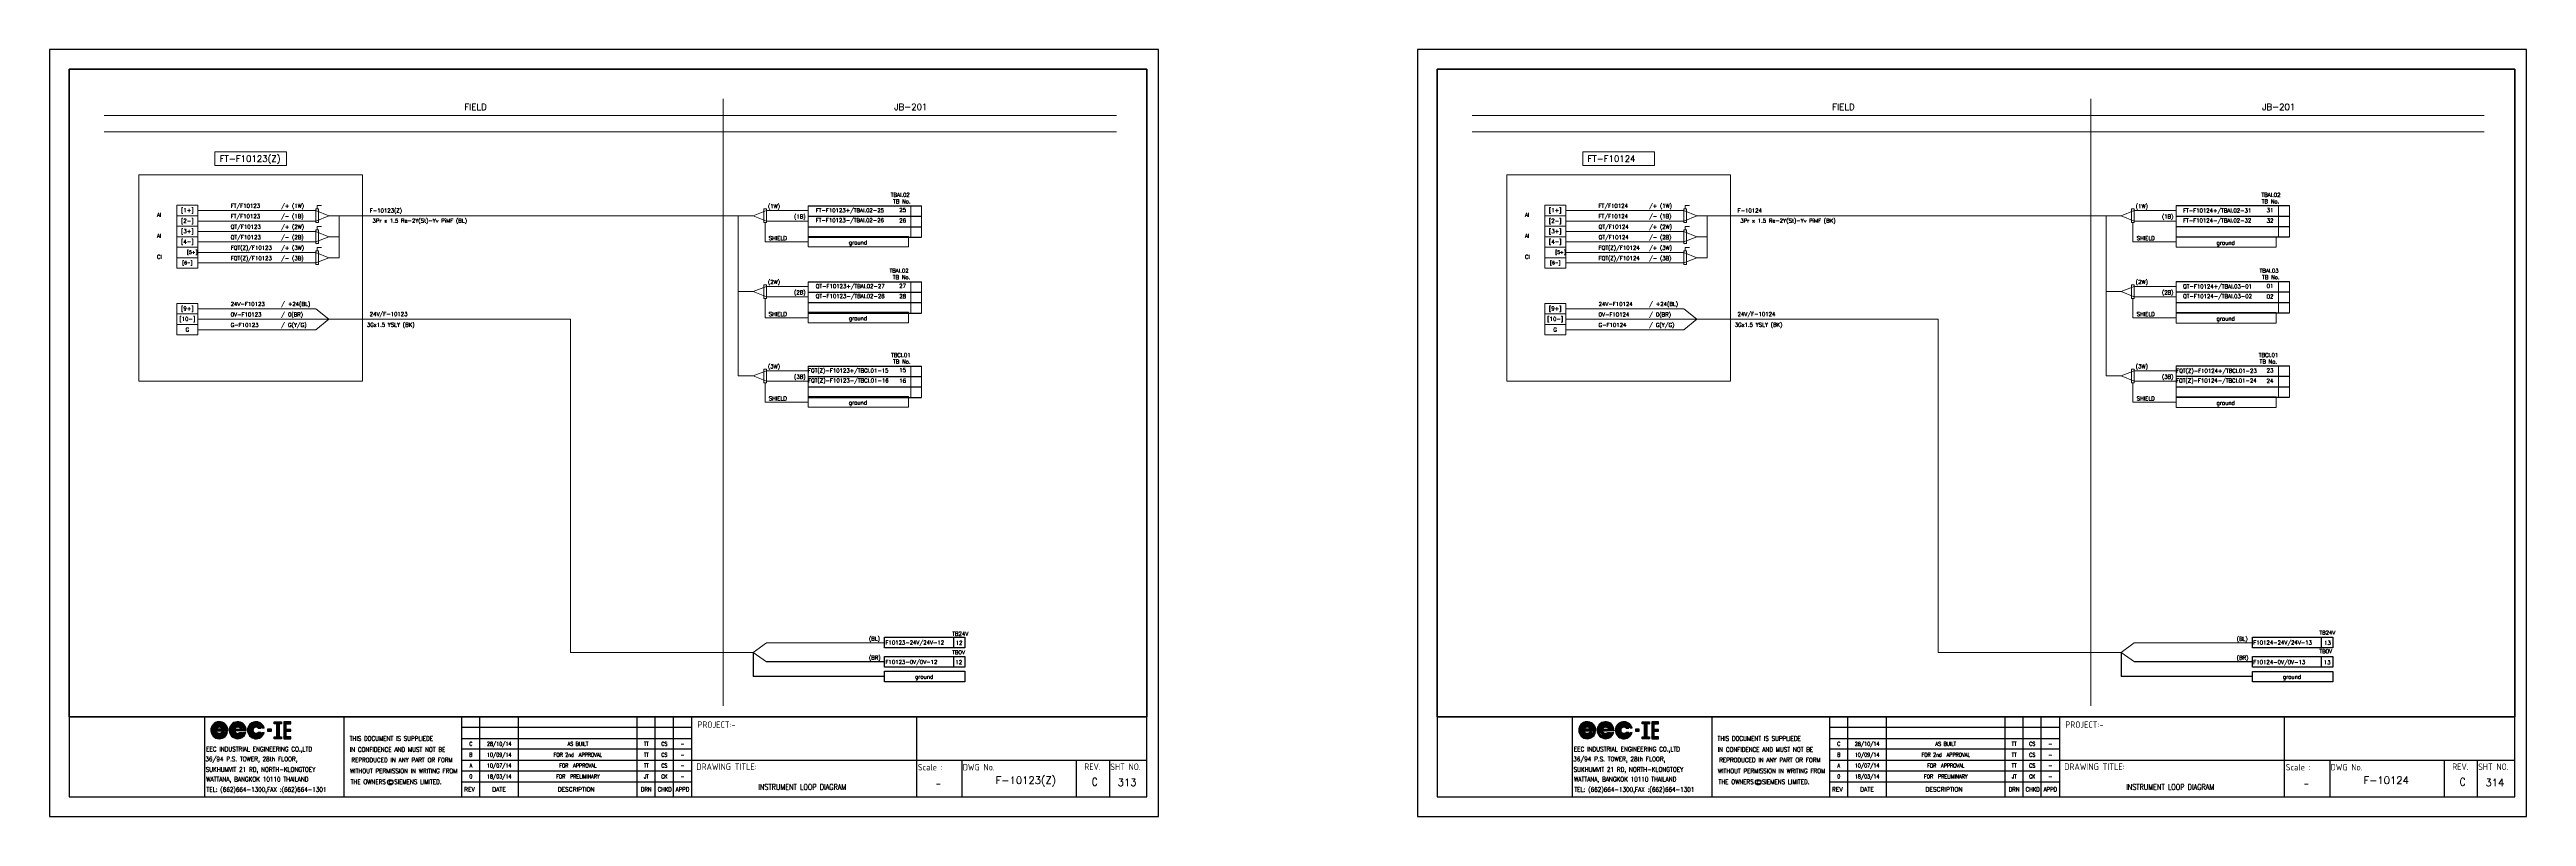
# Model space of a CAD drawing. Header units: millimetres. Extents: x -14942 to 24072, y -50285 to 2207.
# Drawn here: x 6868 to 7812, y -4898 to -4605 of the extents above; entities that cross this region are included whole.
import ezdxf
from ezdxf.enums import TextEntityAlignment as Align

# ---------------------------------------------------------------- set-up
doc = ezdxf.new("R2010")
doc.units = ezdxf.units.MM
doc.header["$MEASUREMENT"] = 0
doc.layers.get('0').update_dxf_attribs({"linetype": 'CONTINUOUS'})
for name, color, linetype in [('52049_PAPER A4$0$Frame_A1', 253, 'CONTINUOUS'), ('BORDER', 3, 'CONTINUOUS'), ('INSTRU', 4, 'CONTINUOUS'), ('INSTRUMENT', 1, 'CONTINUOUS'), ('LINE', 3, 'CONTINUOUS'), ('TEXT', 2, 'CONTINUOUS')]:
    doc.layers.add(name, color=color, linetype=linetype)
doc.styles.add('52049_PAPER A4$0$ISO Proportional', font='isocp.shx')
doc.styles.add('52049_PAPER A4$0$ROMANS', font='isocp.shx')
doc.styles.add('52049_PAPER A4$0$Romans-title', font='romans.shx')
doc.styles.add('ROMANS', font='romans')

# ---------------------------------------------------------------- blocks, each defined once
blk = doc.blocks.new('52049_PAPER A4$0$eec-ie')
at = {"layer": '52049_PAPER A4$0$Frame_A1', "color": 0, "lineweight": -3}
for p, q in [((0, 0), (0.87, 0.87)), ((0, -0.08), (0.3, 0.22)), ((0, -0.16), (0.26, 0.1)), ((0, -0.23), (0.24, 0)), ((0.01, 0.09), (0.78, 0.86)), ((0.04, 0.2), (0.68, 0.83)), ((0.09, 0.32), (0.55, 0.78)), ((0.26, 0.57), (0.3, 0.62)), ((0.34, -0.12), (1, 0.53)), ((0.35, -0.04), (0.92, 0.53)), ((0.35, -0.19), (1.07, 0.52)), ((0.36, 0.05), (0.82, 0.51)), ((0.37, -0.26), (0.66, 0.04)), ((0.39, -0.32), (0.74, 0.04)), ((0.4, 0.17), (0.7, 0.47)), ((0.41, -0.37), (0.82, 0.04)), ((1.69, 0.04), (0.64, 0.04)), ((0.65, 0.57), (0.96, 0.88)), ((0.68, -0.17), (0.9, 0.04)), ((0.76, -0.17), (0.98, 0.04)), ((0.77, 0.62), (1.03, 0.88)), ((0.84, -0.17), (1.05, 0.04)), ((0.87, 0.64), (1.1, 0.87)), ((0.87, 0.25), (1.13, 0.51)), ((0.92, -0.17), (1.13, 0.04)), ((0.95, 0.64), (1.17, 0.86)), ((0.96, 0.26), (1.19, 0.49)), ((1, -0.17), (1.21, 0.04)), ((1.03, 0.64), (1.23, 0.84)), ((1.03, 0.25), (1.24, 0.46)), ((1.07, -0.17), (1.29, 0.04)), ((1.09, 0.24), (1.29, 0.44)), ((1.1, 0.63), (1.29, 0.82)), ((1.15, 0.21), (1.34, 0.4)), ((1.15, -0.17), (1.37, 0.04)), ((1.16, 0.62), (1.35, 0.8)), ((1.19, 0.18), (1.38, 0.37)), ((1.22, 0.6), (1.4, 0.78)), ((1.22, 0.15), (1.54, 0.15)), ((1.23, -0.17), (1.44, 0.04)), ((1.25, 0.15), (1.42, 0.33)), ((1.28, 0.57), (1.45, 0.75)), ((1.31, -0.17), (1.52, 0.04)), ((1.32, 0.15), (1.46, 0.29)), ((1.33, 0.55), (1.5, 0.72)), ((1.38, 0.52), (1.54, 0.69)), ((1.39, -0.17), (1.6, 0.04)), ((1.4, 0.15), (1.49, 0.24)), ((1.42, 0.49), (1.59, 0.65)), ((1.46, 0.45), (1.63, 0.62)), ((1.46, -0.17), (1.68, 0.04)), ((1.48, 0.15), (1.52, 0.19)), ((1.5, 0.41), (1.67, 0.58)), ((1.54, 0.37), (1.71, 0.54)), ((1.54, -0.17), (1.9, 0.18)), ((1.57, 0.33), (1.74, 0.49)), ((1.6, 0.28), (1.77, 0.45)), ((1.62, -0.17), (1.91, 0.12)), ((1.63, 0.23), (1.8, 0.4)), ((1.65, 0.17), (1.83, 0.35)), ((1.67, 0.11), (1.86, 0.3)), ((1.69, 0.05), (1.88, 0.24)), ((1.7, -0.17), (1.93, 0.06)), ((2.09, -0.09), (2.37, 0.19)), ((2.1, -0.01), (2.51, 0.41)), ((2.1, -0.17), (2.34, 0.08)), ((2.11, 0.08), (2.88, 0.86)), ((2.13, 0.18), (2.78, 0.83)), ((2.18, 0.31), (2.65, 0.78)), ((2.31, 0.52), (2.45, 0.65)), ((2.44, -0.05), (3.02, 0.52)), ((2.44, -0.13), (3.1, 0.52)), ((2.45, -0.2), (2.78, 0.13)), ((2.46, 0.04), (2.93, 0.51)), ((2.46, -0.26), (2.76, 0.04)), ((2.48, -0.32), (2.84, 0.04)), ((2.49, 0.15), (2.81, 0.47)), ((2.56, 0.45), (2.97, 0.87)), ((2.72, -0.17), (2.92, 0.04)), ((2.73, 0.04), (3.79, 0.04)), ((2.77, 0.59), (3.06, 0.87)), ((2.79, -0.17), (3, 0.04)), ((2.84, 0.19), (3.17, 0.51)), ((2.87, -0.17), (3.08, 0.04)), ((2.89, 0.63), (3.13, 0.87)), ((2.95, -0.17), (3.15, 0.04)), ((2.98, 0.64), (3.2, 0.86)), ((2.98, 0.26), (3.23, 0.5)), ((3.03, -0.17), (3.23, 0.04)), ((3.06, 0.65), (3.27, 0.85)), ((3.07, 0.26), (3.29, 0.48)), ((3.11, -0.17), (3.31, 0.04)), ((3.14, 0.64), (3.33, 0.83)), ((3.14, 0.25), (3.34, 0.46)), ((3.18, -0.17), (3.39, 0.04)), ((3.2, 0.24), (3.39, 0.43)), ((3.21, 0.63), (3.39, 0.81)), ((3.25, 0.21), (3.44, 0.4)), ((3.26, -0.17), (3.47, 0.04)), ((3.27, 0.62), (3.44, 0.79)), ((3.29, 0.18), (3.48, 0.36)), ((3.62, 0.16), (3.31, 0.16)), ((3.33, 0.6), (3.5, 0.77)), ((3.34, -0.17), (3.54, 0.04)), ((3.36, 0.16), (3.52, 0.32)), ((3.38, 0.57), (3.55, 0.74)), ((3.42, -0.17), (3.62, 0.04)), ((3.43, 0.55), (3.59, 0.71)), ((3.43, 0.16), (3.55, 0.28)), ((3.48, 0.52), (3.64, 0.68)), ((3.5, -0.17), (3.7, 0.04)), ((3.51, 0.16), (3.58, 0.23)), ((3.52, 0.48), (3.68, 0.64)), ((3.57, 0.45), (3.72, 0.61)), ((3.57, -0.17), (3.78, 0.04)), ((3.59, 0.16), (3.61, 0.18)), ((3.6, 0.41), (3.76, 0.57)), ((3.64, 0.37), (3.8, 0.53)), ((3.65, -0.17), (3.99, 0.17)), ((3.67, 0.32), (3.83, 0.48)), ((3.7, 0.27), (3.87, 0.44)), ((3.73, 0.22), (3.9, 0.39)), ((3.73, -0.17), (4, 0.11)), ((3.75, 0.17), (3.92, 0.34)), ((3.77, 0.11), (3.95, 0.28)), ((3.79, 0.05), (3.97, 0.23)), ((3.81, -0.17), (4.02, 0.04)), ((4.18, -0.03), (4.57, 0.36)), ((4.18, -0.11), (4.47, 0.18)), ((4.18, -0.18), (4.43, 0.07)), ((4.19, 0.06), (5, 0.86)), ((4.21, 0.16), (4.9, 0.84)), ((4.25, 0.28), (4.78, 0.8)), ((4.34, 0.45), (4.61, 0.71)), ((4.53, -0.15), (5.2, 0.53)), ((4.53, -0.07), (5.13, 0.53)), ((4.54, 0.02), (5.04, 0.52)), ((4.54, -0.22), (4.86, 0.1)), ((4.57, 0.12), (4.93, 0.49)), ((4.69, 0.48), (5.08, 0.87)), ((4.69, 0.32), (4.73, 0.37)), ((4.88, 0.59), (5.16, 0.88)), ((4.96, 0.2), (5.27, 0.52)), ((4.99, 0.63), (5.24, 0.87)), ((5.08, 0.64), (5.31, 0.86)), ((5.09, 0.25), (5.33, 0.5)), ((5.16, 0.64), (5.37, 0.85)), ((5.17, 0.26), (5.39, 0.48)), ((5.24, 0.64), (5.43, 0.83)), ((5.24, 0.25), (5.44, 0.46)), ((5.3, 0.63), (5.49, 0.82)), ((5.3, 0.23), (5.49, 0.43)), ((5.35, 0.2), (5.54, 0.39)), ((5.37, 0.61), (5.55, 0.79)), ((5.39, 0.17), (5.58, 0.36)), ((5.4, 0.15), (5.72, 0.15)), ((5.42, 0.59), (5.6, 0.77)), ((5.46, 0.15), (5.62, 0.32)), ((5.48, 0.57), (5.65, 0.74)), ((5.53, 0.54), (5.7, 0.71)), ((5.53, 0.15), (5.65, 0.27)), ((5.58, 0.51), (5.74, 0.68)), ((5.61, 0.15), (5.68, 0.23)), ((5.62, 0.47), (5.79, 0.64)), ((5.66, 0.44), (5.83, 0.6)), ((5.69, 0.15), (5.71, 0.18)), ((5.7, 0.4), (5.87, 0.56)), ((5.73, 0.36), (5.9, 0.52)), ((5.77, 0.31), (5.94, 0.48)), ((5.8, 0.26), (5.97, 0.43)), ((5.82, 0.21), (6, 0.38)), ((5.85, 0.15), (6.02, 0.33)), ((6.09, 0.15), (5.85, 0.15)), ((5.92, 0.15), (6.05, 0.28)), ((6, 0.15), (6.07, 0.22)), ((6.08, 0.15), (6.09, 0.16)), ((6.9, 0.04), (6.46, 0.04)), ((6.46, 0.04), (6.46, -0.18)), ((6.46, -0.01), (6.51, 0.04)), ((6.46, -0.09), (6.59, 0.04)), ((6.46, -0.17), (6.66, 0.04)), ((6.52, -0.18), (6.74, 0.04)), ((6.6, -0.18), (6.82, 0.04)), ((6.68, -0.18), (6.9, 0.04)), ((6.9, -0.18), (6.9, 0.04)), ((7.23, 0.68), (7.41, 0.86)), ((7.27, 0.64), (7.49, 0.86)), ((7.35, 0.64), (7.57, 0.86)), ((7.43, 0.64), (7.65, 0.86)), ((7.5, 0.64), (7.72, 0.86)), ((7.51, 0.57), (7.8, 0.86)), ((7.51, 0.49), (7.88, 0.86)), ((7.51, 0.41), (7.96, 0.86)), ((7.51, 0.34), (7.78, 0.61)), ((7.51, 0.26), (7.78, 0.53)), ((7.51, 0.18), (7.78, 0.45)), ((7.51, 0.1), (7.78, 0.38)), ((7.51, 0.02), (7.78, 0.3)), ((7.51, -0.05), (7.78, 0.22)), ((7.51, -0.13), (7.78, 0.14)), ((7.51, -0.21), (7.78, 0.07)), ((7.82, 0.64), (8.04, 0.86)), ((7.89, 0.64), (8.06, 0.81)), ((7.97, 0.64), (8.06, 0.73)), ((8.05, 0.64), (8.06, 0.65)), ((8.33, 0.46), (8.74, 0.86)), ((8.33, 0.54), (8.66, 0.86)), ((8.33, 0.38), (8.82, 0.86)), ((8.33, 0.69), (8.5, 0.86)), ((8.33, 0.62), (8.58, 0.86)), ((8.33, 0.3), (8.61, 0.58)), ((8.33, 0.23), (8.61, 0.5)), ((8.33, 0.15), (8.61, 0.42)), ((8.33, 0.07), (8.61, 0.35)), ((8.33, -0.01), (8.61, 0.27)), ((8.33, -0.09), (8.61, 0.19)), ((8.33, -0.16), (8.61, 0.11)), ((8.33, -0.24), (8.61, 0.03)), ((8.33, -0.4), (8.74, 0.01)), ((8.33, -0.32), (8.66, 0.01)), ((8.33, -0.48), (8.82, 0.01)), ((8.67, 0.64), (8.89, 0.86)), ((8.68, -0.21), (8.9, 0.01)), ((8.75, 0.64), (8.97, 0.86)), ((8.75, -0.21), (8.97, 0.01)), ((8.83, 0.64), (9.05, 0.86)), ((8.83, -0.21), (9.05, 0.01)), ((8.91, 0.64), (9.11, 0.84)), ((8.99, 0.64), (9.11, 0.76)), ((9.06, 0.64), (9.11, 0.69)), ((0.02, -0.3), (0.23, -0.08)), ((0.03, -0.36), (0.23, -0.16)), ((0.05, -0.42), (0.24, -0.23)), ((0.07, -0.47), (0.26, -0.29)), ((0.1, -0.53), (0.27, -0.35)), ((0.12, -0.58), (0.3, -0.4)), ((0.15, -0.63), (0.32, -0.46)), ((0.19, -0.67), (0.35, -0.5)), ((0.22, -0.72), (0.39, -0.55)), ((0.26, -0.76), (0.42, -0.59)), ((0.3, -0.8), (0.46, -0.63)), ((0.34, -0.83), (0.5, -0.67)), ((0.38, -0.87), (0.55, -0.7)), ((0.42, -0.9), (0.59, -0.73)), ((0.44, -0.42), (0.64, -0.22)), ((0.47, -0.47), (0.66, -0.27)), ((0.47, -0.93), (0.65, -0.76)), ((0.5, -0.51), (0.69, -0.32)), ((0.52, -0.96), (0.7, -0.78)), ((0.54, -0.55), (0.73, -0.36)), ((0.58, -0.59), (0.78, -0.39)), ((0.58, -0.98), (0.76, -0.8)), ((0.62, -0.17), (1.94, -0.17)), ((0.63, -0.62), (0.83, -0.42)), ((0.63, -1.01), (0.82, -0.82)), ((0.68, -0.65), (0.89, -0.44)), ((0.69, -1.03), (0.89, -0.83)), ((0.73, -0.67), (0.96, -0.45)), ((0.75, -1.04), (0.96, -0.83)), ((0.79, -0.69), (1.04, -0.44)), ((0.82, -1.05), (1.04, -0.83)), ((0.85, -0.71), (1.19, -0.37)), ((0.89, -1.06), (1.14, -0.81)), ((0.92, -0.72), (1.29, -0.34)), ((0.96, -1.07), (1.25, -0.77)), ((1, -0.72), (1.37, -0.34)), ((1.04, -1.06), (1.76, -0.34)), ((1.09, -0.71), (1.45, -0.34)), ((1.13, -1.05), (1.84, -0.34)), ((1.2, -0.67), (1.53, -0.34)), ((1.54, -0.34), (1.22, -0.34)), ((1.23, -1.03), (1.9, -0.36)), ((1.35, -0.99), (1.86, -0.48)), ((1.53, -0.88), (1.76, -0.66)), ((1.65, -0.38), (1.68, -0.34)), ((1.91, -0.34), (1.66, -0.34)), ((1.78, -0.17), (1.94, -0.01)), ((1.85, -0.17), (1.94, -0.09)), ((1.93, -0.17), (1.94, -0.17)), ((2.1, -0.24), (2.32, -0.02)), ((2.11, -0.3), (2.32, -0.1)), ((2.13, -0.36), (2.32, -0.17)), ((2.15, -0.42), (2.33, -0.24)), ((2.17, -0.48), (2.35, -0.3)), ((2.2, -0.53), (2.37, -0.36)), ((2.22, -0.58), (2.39, -0.42)), ((2.25, -0.63), (2.42, -0.47)), ((2.29, -0.68), (2.45, -0.51)), ((2.32, -0.72), (2.48, -0.56)), ((2.36, -0.76), (2.52, -0.6)), ((2.4, -0.8), (2.56, -0.64)), ((2.44, -0.84), (2.6, -0.68)), ((2.48, -0.87), (2.64, -0.71)), ((2.51, -0.38), (2.71, -0.17)), ((2.53, -0.9), (2.69, -0.74)), ((2.54, -0.43), (2.73, -0.23)), ((2.57, -0.47), (2.76, -0.28)), ((2.58, -0.93), (2.74, -0.77)), ((2.6, -0.51), (2.79, -0.33)), ((2.63, -0.96), (2.8, -0.79)), ((2.64, -0.55), (2.83, -0.37)), ((2.68, -0.98), (2.86, -0.81)), ((2.69, -0.59), (2.87, -0.4)), ((4.02, -0.17), (2.71, -0.17)), ((2.73, -0.62), (2.93, -0.43)), ((2.74, -1.01), (2.92, -0.82)), ((2.78, -0.65), (2.99, -0.44)), ((2.8, -1.02), (2.99, -0.83)), ((2.84, -0.67), (3.06, -0.45)), ((2.86, -1.04), (3.06, -0.84)), ((2.9, -0.69), (3.14, -0.44)), ((2.92, -1.05), (3.14, -0.83)), ((2.96, -0.7), (3.32, -0.35)), ((2.99, -1.06), (3.24, -0.81)), ((3.03, -0.71), (3.39, -0.35)), ((3.07, -1.06), (3.36, -0.77)), ((3.11, -0.71), (3.47, -0.35)), ((3.15, -1.06), (3.86, -0.35)), ((3.2, -0.7), (3.55, -0.35)), ((3.24, -1.04), (3.94, -0.35)), ((3.31, -0.35), (3.62, -0.35)), ((3.32, -0.65), (3.62, -0.36)), ((3.35, -1.02), (3.98, -0.38)), ((3.48, -0.97), (3.93, -0.51)), ((3.74, -0.39), (3.78, -0.35)), ((3.76, -0.35), (3.99, -0.35)), ((3.89, -0.17), (4.02, -0.03)), ((3.96, -0.17), (4.03, -0.11)), ((4.19, -0.25), (4.42, -0.03)), ((4.21, -0.32), (4.41, -0.11)), ((4.22, -0.38), (4.42, -0.18)), ((4.24, -0.44), (4.43, -0.25)), ((4.26, -0.49), (4.45, -0.31)), ((4.29, -0.54), (4.47, -0.37)), ((4.32, -0.59), (4.49, -0.42)), ((4.35, -0.64), (4.52, -0.47)), ((4.38, -0.69), (4.55, -0.52)), ((4.42, -0.73), (4.58, -0.56)), ((4.45, -0.77), (4.62, -0.6)), ((4.49, -0.81), (4.66, -0.64)), ((4.53, -0.84), (4.7, -0.68)), ((4.56, -0.28), (4.8, -0.03)), ((4.58, -0.33), (4.8, -0.11)), ((4.58, -0.88), (4.75, -0.71)), ((4.6, -0.39), (4.81, -0.18)), ((4.62, -0.91), (4.8, -0.74)), ((4.63, -0.44), (4.83, -0.24)), ((4.66, -0.48), (4.86, -0.29)), ((4.67, -0.94), (4.85, -0.77)), ((4.7, -0.52), (4.89, -0.33)), ((4.72, -0.97), (4.9, -0.79)), ((4.74, -0.56), (4.93, -0.37)), ((4.78, -0.6), (4.98, -0.4)), ((4.78, -0.99), (4.96, -0.81)), ((4.83, -0.63), (5.03, -0.43)), ((4.83, -1.01), (5.03, -0.82)), ((4.88, -0.66), (5.09, -0.44)), ((4.89, -1.03), (5.1, -0.83)), ((4.93, -0.68), (5.17, -0.45)), ((4.96, -1.05), (5.17, -0.83)), ((4.99, -0.7), (5.26, -0.43)), ((5.02, -1.06), (5.26, -0.82)), ((5.06, -0.71), (5.43, -0.34)), ((5.09, -1.06), (5.36, -0.8)), ((5.13, -0.72), (5.5, -0.34)), ((5.17, -1.07), (5.49, -0.75)), ((5.21, -0.71), (5.58, -0.34)), ((5.25, -1.06), (5.97, -0.34)), ((5.3, -0.7), (5.66, -0.34)), ((5.35, -1.05), (6.05, -0.34)), ((5.72, -0.34), (5.4, -0.34)), ((5.43, -0.65), (5.71, -0.37)), ((5.45, -1.02), (6.07, -0.4)), ((5.58, -0.96), (6.02, -0.53)), ((5.81, -0.43), (5.89, -0.34)), ((5.85, -0.34), (6.09, -0.34)), ((6.46, -0.18), (6.9, -0.18)), ((6.75, -0.18), (6.9, -0.04)), ((6.83, -0.18), (6.9, -0.12)), ((7.23, -0.95), (7.34, -0.84)), ((7.23, -0.88), (7.26, -0.84)), ((7.23, -1.03), (7.42, -0.84)), ((7.28, -1.07), (7.5, -0.84)), ((7.35, -1.07), (7.78, -0.64)), ((7.43, -1.07), (7.78, -0.71)), ((7.51, -0.29), (7.78, -0.01)), ((7.51, -0.37), (7.78, -0.09)), ((7.51, -0.44), (7.78, -0.17)), ((7.51, -0.52), (7.78, -0.25)), ((7.51, -0.6), (7.78, -0.32)), ((7.51, -0.68), (7.78, -0.4)), ((7.51, -0.76), (7.78, -0.48)), ((7.51, -0.83), (7.78, -0.56)), ((7.51, -1.07), (7.78, -0.79)), ((7.59, -1.07), (7.81, -0.84)), ((7.67, -1.07), (7.89, -0.84)), ((7.74, -1.07), (7.96, -0.84)), ((7.82, -1.07), (8.04, -0.84)), ((7.9, -1.07), (8.06, -0.91)), ((7.98, -1.07), (8.06, -0.98)), ((8.06, -1.07), (8.06, -1.06)), ((8.33, -0.55), (8.61, -0.28)), ((8.33, -0.63), (8.61, -0.36)), ((8.33, -0.71), (8.61, -0.43)), ((8.33, -0.79), (8.61, -0.51)), ((8.33, -0.86), (8.61, -0.59)), ((8.33, -0.94), (8.61, -0.67)), ((8.33, -1.02), (8.61, -0.75)), ((8.37, -1.07), (8.61, -0.82)), ((8.45, -1.07), (8.67, -0.84)), ((8.52, -1.07), (8.74, -0.84)), ((8.6, -1.07), (8.82, -0.84)), ((8.68, -1.07), (8.9, -0.84)), ((8.76, -1.07), (8.98, -0.84)), ((8.84, -1.07), (9.06, -0.84)), ((8.91, -0.21), (9.11, -0.02)), ((8.91, -1.07), (9.11, -0.87)), ((8.99, -0.21), (9.11, -0.09)), ((8.99, -1.07), (9.11, -0.95)), ((9.07, -0.21), (9.11, -0.17)), ((9.07, -1.07), (9.11, -1.03))]:
    blk.add_line(p, q, dxfattribs=at)
for points in [[(7.23, 0.86), (8.06, 0.86), (8.06, 0.64), (7.78, 0.64), (7.78, -0.84), (8.06, -0.84), (8.06, -1.07), (7.23, -1.07), (7.23, -0.84), (7.51, -0.84), (7.51, 0.64), (7.23, 0.64)], [(8.61, 0.01), (8.61, 0.64), (9.11, 0.64), (9.11, 0.86), (8.33, 0.86), (8.33, -1.07), (9.11, -1.07), (9.11, -0.84), (8.61, -0.84), (8.61, -0.21), (9.11, -0.21), (9.11, 0.01)]]:
    blk.add_lwpolyline(points, close=True, dxfattribs=at)
for centre, radius, start, end in [((0.97, -0.09), 0.972, 355.3439, 345.1466), ((0.97, -0.09), 0.737, 10.5243, 340.256), ((0.97, -0.09), 0.623, 23.5697, 336.4303), ((0.97, -0.09), 0.354, 44.7876, 157.6107), ((3.06, -0.09), 0.967, 355.6074, 344.7747), ((3.06, -0.09), 0.742, 10.0766, 339.9937), ((3.06, -0.09), 0.618, 24.2545, 335.7455), ((3.06, -0.09), 0.358, 45.1096, 158.7579), ((5.15, -0.09), 0.972, 14.8534, 345.1466), ((5.15, -0.09), 0.737, 19.744, 340.256), ((5.15, -0.09), 0.623, 23.5697, 336.4303), ((5.15, -0.09), 0.354, 44.7876, 315.2124), ((0.97, -0.09), 0.354, 192.8901, 315.2124), ((3.06, -0.09), 0.358, 191.9242, 314.8904)]:
    blk.add_arc(centre, radius, start, end, dxfattribs=at)
blk = doc.blocks.new('52049_PAPER A4$0$eec logo')
at = {"color": 7, "xscale": 2.786697286423482, "yscale": 2.786697286423482, "zscale": 2.786697286423482}
blk.add_blockref('52049_PAPER A4$0$eec-ie', (50.01, 25.95), dxfattribs=at)
blk = doc.blocks.new('A$C089E5181')
at = {"color": 3}
for p, q in [((-415.5, 38.01), (-4.5, 38.01)), ((-363.94, 38.01), (-363.94, 7.5)), ((-310.77, 38.01), (-310.77, 7.5)), ((-265.75, 7.5), (-265.75, 38.01)), ((-258.85, 7.5), (-258.85, 38.01)), ((-244.11, 7.5), (-244.11, 38.01)), ((-198.84, 7.5), (-198.84, 38.01)), ((-191.95, 7.5), (-191.95, 38.01)), ((-185.05, 7.5), (-185.05, 38.01)), ((-178.16, 38.01), (-178.16, 7.5)), ((-92.38, 38.01), (-92.38, 7.5)), ((-178.16, 21.46), (-4.5, 21.46)), ((-75.06, 21.46), (-75.06, 7.5)), ((-31.4, 21.46), (-31.4, 7.5)), ((-18.75, 21.46), (-18.75, 7.5)), ((-265.75, 13.19), (-178.16, 13.19))]:
    blk.add_line(p, q, dxfattribs=at)
at = {"color": 7}
for p, q in [((-4.5, 38.01), (-96.38, 38.01)), ((-92.38, 38.01), (-92.38, 19.85))]:
    blk.add_line(p, q, dxfattribs=at)
at = {"color": 1}
for p, q in [((-178.16, 33.87), (-265.75, 33.87)), ((-265.75, 29.74), (-178.16, 29.74)), ((-178.16, 25.6), (-265.75, 25.6)), ((-265.75, 21.46), (-178.16, 21.46)), ((-178.16, 17.33), (-265.75, 17.33))]:
    blk.add_line(p, q, dxfattribs=at)
at = {"color": 7}
blk.add_lwpolyline([(0, 0), (0, 292.5), (-423, 292.5), (-423, 0)], close=True, dxfattribs=at)
blk.add_lwpolyline([(-415.5, 285), (-4.5, 285), (-4.5, 38.01), (-415.5, 38.01)], close=True)
at = {"color": 3}
blk.add_lwpolyline([(-4.5, 7.5), (-4.5, 285), (-415.5, 285), (-415.5, 7.5)], close=True, dxfattribs=at)
at = {"color": 2}
blk.add_circle((-293.05, 13.05), 1.05, dxfattribs=at)
at = {"color": 3, "xscale": 1.200000000000001, "yscale": 1.200000000000001, "zscale": 1.200000000000001}
blk.add_blockref('52049_PAPER A4$0$eec logo', (-421.49, 2.05), dxfattribs=at)
at = {"color": 2, "style": '52049_PAPER A4$0$Romans-title', "width": 0.8}
for s, p in [('THIS DOCUMENT IS SUPPLIEDE', (-292.63, 29.75)), ('IN CONFIDENCE AND MUST NOT BE', (-290.24, 25.51)), (' REPRODUCED IN ANY PART OR FORM', (-289.1, 21.53)), ('THE OWNERS   SIEMENS LIMITED. ', (-290.28, 13.22)), (' WITHOUT PERMISSION IN WRITING FROM ', (-287.9, 17.35))]:
    blk.add_text(s, height=1.75, dxfattribs=at).set_placement(p, align=Align.MIDDLE)
at = {"color": 2}
for s, height, style, width, p in [('C', 1.5, '52049_PAPER A4$0$Romans-title', 0.8, (-262.3, 27.67)), ('28/10/14', 1.5, '52049_PAPER A4$0$Romans-title', 0.8, (-251.48, 27.67)), ('AS BUILT', 1.5, '52049_PAPER A4$0$Romans-title', 0.8, (-221.48, 27.67)), ('TT', 1.5, '52049_PAPER A4$0$Romans-title', 0.8, (-195.39, 27.67)), ('CS', 1.5, '52049_PAPER A4$0$Romans-title', 0.8, (-188.5, 27.67)), ('A', 1.5, '52049_PAPER A4$0$Romans-title', 0.8, (-262.3, 19.39)), ('B', 1.5, '52049_PAPER A4$0$Romans-title', 0.8, (-262.3, 23.53)), ('10/09/14', 1.5, '52049_PAPER A4$0$Romans-title', 0.8, (-251.48, 23.53)), ('10/07/14', 1.5, '52049_PAPER A4$0$Romans-title', 0.8, (-251.48, 19.39)), ('FOR 2nd  APPROVAL', 1.5, '52049_PAPER A4$0$Romans-title', 0.8, (-221.48, 23.53)), ('FOR  APPROVAL', 1.5, '52049_PAPER A4$0$Romans-title', 0.8, (-221.48, 19.39)), ('TT', 1.5, '52049_PAPER A4$0$Romans-title', 0.8, (-195.39, 23.53)), ('TT', 1.5, '52049_PAPER A4$0$Romans-title', 0.8, (-195.39, 19.39)), ('CS', 1.5, '52049_PAPER A4$0$Romans-title', 0.8, (-188.5, 23.53)), ('CS', 1.5, '52049_PAPER A4$0$Romans-title', 0.8, (-188.5, 19.39)), ('-', 1.5, '52049_PAPER A4$0$Romans-title', 0.8, (-181.6, 27.67)), ('-', 1.5, '52049_PAPER A4$0$Romans-title', 0.8, (-181.6, 23.53)), ('-', 1.5, '52049_PAPER A4$0$Romans-title', 0.8, (-181.6, 19.39)), ('Scale :', 2.482, '52049_PAPER A4$0$ROMANS', 0.9, (-87.06, 18.78)), ('DWG No.', 2.482, '52049_PAPER A4$0$ROMANS', 0.9, (-68.61, 18.78)), ('REV.', 2.482, '52049_PAPER A4$0$ROMANS', 0.9, (-25.21, 18.99)), ('SHT NO.', 2.482, '52049_PAPER A4$0$ROMANS', 0.9, (-12.64, 18.96)), ('0', 1.5, '52049_PAPER A4$0$Romans-title', 0.8, (-262.3, 15.26)), ('18/03/14', 1.5, '52049_PAPER A4$0$Romans-title', 0.8, (-251.48, 15.26)), ('FOR  PRELIMINARY', 1.5, '52049_PAPER A4$0$Romans-title', 0.8, (-221.48, 15.26)), ('JT', 1.5, '52049_PAPER A4$0$Romans-title', 0.8, (-195.39, 15.26)), ('CK', 1.5, '52049_PAPER A4$0$Romans-title', 0.8, (-188.5, 15.26)), ('-', 1.5, '52049_PAPER A4$0$Romans-title', 0.8, (-181.6, 15.26)), ('-', 2.25, '52049_PAPER A4$0$Romans-title', 0.8, (-84, 12.48)), ('C', 3, '52049_PAPER A4$0$Romans-title', 0.8, (-24.36, 13.21))]:
    blk.add_text(s, height=height, dxfattribs=dict(at, style=style, width=width)).set_placement(p, align=Align.MIDDLE_CENTER)
at = {"color": 2, "style": '52049_PAPER A4$0$ISO Proportional'}
for s, height, p in [('PROJECT:-', 2.482, (-168.61, 35.02)), ('DRAWING TITLE:', 2.4821, (-164.78, 18.99))]:
    blk.add_text(s, height=height, dxfattribs=at).set_placement(p, align=Align.MIDDLE_CENTER)
at = {"color": 2, "style": '52049_PAPER A4$0$Romans-title'}
for s, height, width, p in [('36/94 P.S. TOWER, 28th FLOOR,', 1.75, 0.9, (-363.55, 21.03, -1.75)), ('EEC INDUSTRIAL ENGINEERING CO.,LTD', 1.75, 0.9, (-363.31, 24.81)), ('SUKHUMVIT 21 RD, NORTH-KLONGTOEY', 1.75, 0.9, (-363.45, 17.05, -1.75)), ('WATTANA, BANGKOK 10110 THAILAND ', 1.75, 0.9, (-363.25, 13.31, -1.75)), ('TEL: (662)664-1300,FAX :(662)664-1301', 1.75, 0.9, (-363.14, 9.42, -1.75)), ('DRN', 1.655, 0.8, (-197.44, 9.49)), ('CHKD', 1.655, 0.8, (-191.03, 9.49)), ('APPD', 1.655, 0.8, (-184.14, 9.49))]:
    blk.add_text(s, height=height, dxfattribs=dict(at, width=width)).set_placement(p)
blk.add_text('C', height=1.19, dxfattribs=at).set_placement((-293.05, 13.05), align=Align.MIDDLE)
for s, height, p in [('REV', 1.655, (-264.9, 9.49)), ('DATE', 1.655, (-254.17, 9.49)), ('DESCRIPTION', 1.6548, (-229.2, 9.49))]:
    blk.add_text(s, height=height, dxfattribs=at).set_placement(p)
at = {"layer": 'TEXT', "style": 'ROMANS', "width": 0.8}
blk.add_text('INSTRUMENT LOOP DIAGRAM ', height=2.25, dxfattribs=at).set_placement((-135.27, 11.24), align=Align.MIDDLE_CENTER)
blk = doc.blocks.new('Box')
at = {"layer": 'INSTRU', "color": 7, "lineweight": 13}
for p, q in [((660.48, -1853.29), (660.48, -1865.26)), ((699.59, -1853.29), (699.59, -1865.26)), ((703.72, -1853.29), (703.72, -1865.26))]:
    blk.add_line(p, q, dxfattribs=at)
at = {"layer": 'INSTRUMENT', "color": 7}
for p, q in [((660.48, -1853.29), (703.72, -1853.29)), ((660.48, -1857.28), (703.72, -1857.28)), ((660.48, -1861.27), (703.72, -1861.27)), ((660.48, -1865.26), (703.72, -1865.26))]:
    blk.add_line(p, q, dxfattribs=at)
blk = doc.blocks.new('AA')
at = {"layer": 'INSTRU', "color": 7, "lineweight": 13}
for p, q in [((660.4, -1836.06), (674.52, -1836.06)), ((660.4, -1836.06), (660.4, -1840.06)), ((660.41, -1840.06), (698.6, -1840.06)), ((667.71, -1836.06), (698.6, -1836.06)), ((698.6, -1836.06), (698.6, -1840.06))]:
    blk.add_line(p, q, dxfattribs=at)
at = {"layer": 'TEXT', "color": 7, "lineweight": 13, "style": 'ROMANS'}
blk.add_text('ground', height=1.5, dxfattribs=at).set_placement((675.86, -1839.1))
blk = doc.blocks.new('OO')
at = {"layer": 'INSTRUMENT', "color": 7}
blk.add_line((715.86, -2010.2), (715.86, -2014.19), dxfattribs=at)
blk.add_lwpolyline([(689.59, -2010.2), (720.26, -2010.2), (720.26, -2014.19), (689.59, -2014.19)], close=True, dxfattribs=at)
blk = doc.blocks.new('444')
at = {"layer": 'INSTRUMENT', "color": 7}
blk.add_lwpolyline([(850.71, -1511.74), (881.38, -1511.74), (881.38, -1515.73), (850.71, -1515.73)], close=True, dxfattribs=at)
at = {"layer": 'TEXT', "color": 7, "lineweight": 13, "style": 'ROMANS'}
blk.add_text('ground', height=1.5, dxfattribs=at).set_placement((862.34, -1514.57))

msp = doc.modelspace()

# ---------------------------------------------------------------- linework, layer by layer
at = {"layer": 'BORDER', "color": 7, "lineweight": 13, "ltscale": 2.5}
for p, q in [((7124.48, -4623.95), (7124.48, -4855.48)), ((7646.2, -4623.95), (7646.2, -4855.48))]:
    msp.add_line(p, q, dxfattribs=at)
at = {"layer": 'BORDER', "color": 7, "lineweight": 13}
for p, q in [((6888.45, -4630.25), (7274.48, -4630.25)), ((6888.45, -4636.55), (7274.48, -4636.55)), ((7410.17, -4630.25), (7796.2, -4630.25)), ((7410.17, -4636.55), (7796.2, -4636.55))]:
    msp.add_line(p, q, dxfattribs=at)
at = {"layer": 'INSTRU', "color": 7, "lineweight": 13}
for p, q in [((6916.14, -4664.51), (6924.14, -4664.51)), ((6916.14, -4664.51), (6916.14, -4668.51)), ((6924.14, -4664.51), (6924.14, -4668.51)), ((7437.86, -4664.51), (7445.86, -4664.51)), ((7437.86, -4664.51), (7437.86, -4668.51)), ((7445.86, -4664.51), (7445.86, -4668.51)), ((6916.14, -4668.51), (6924.14, -4668.51)), ((6916.14, -4668.51), (6916.14, -4672.51)), ((6916.14, -4672.51), (6924.14, -4672.51)), ((6916.14, -4672.51), (6916.14, -4676.51)), ((6916.14, -4672.51), (6924.14, -4672.51)), ((6924.14, -4668.51), (6924.14, -4672.51)), ((6924.14, -4672.51), (6924.14, -4676.51)), ((7437.86, -4668.51), (7445.86, -4668.51)), ((7437.86, -4668.51), (7437.86, -4672.51)), ((7437.86, -4672.51), (7445.86, -4672.51)), ((7437.86, -4672.51), (7437.86, -4676.51)), ((7437.86, -4672.51), (7445.86, -4672.51)), ((7445.86, -4668.51), (7445.86, -4672.51)), ((7445.86, -4672.51), (7445.86, -4676.51)), ((6916.14, -4676.51), (6924.14, -4676.51)), ((6916.14, -4676.51), (6916.14, -4680.51)), ((6916.14, -4680.51), (6924.14, -4680.51)), ((6916.14, -4680.51), (6916.14, -4684.51)), ((6916.14, -4680.51), (6924.14, -4680.51)), ((6916.14, -4680.51), (6924.14, -4680.51)), ((6916.14, -4684.51), (6924.14, -4684.51)), ((6916.14, -4684.51), (6916.14, -4688.51)), ((6924.14, -4676.51), (6924.14, -4680.51)), ((6924.14, -4680.51), (6924.14, -4684.51)), ((6924.14, -4684.51), (6924.14, -4688.51)), ((7437.86, -4676.51), (7445.86, -4676.51)), ((7437.86, -4676.51), (7437.86, -4680.51)), ((7437.86, -4680.51), (7445.86, -4680.51)), ((7437.86, -4680.51), (7437.86, -4684.51)), ((7437.86, -4680.51), (7445.86, -4680.51)), ((7437.86, -4680.51), (7445.86, -4680.51)), ((7437.86, -4684.51), (7445.86, -4684.51)), ((7437.86, -4684.51), (7437.86, -4688.51)), ((7445.86, -4676.51), (7445.86, -4680.51)), ((7445.86, -4680.51), (7445.86, -4684.51)), ((7445.86, -4684.51), (7445.86, -4688.51)), ((6916.14, -4688.51), (6924.14, -4688.51)), ((7437.86, -4688.51), (7445.86, -4688.51)), ((6916.14, -4701.96), (6924.14, -4701.96)), ((6916.14, -4701.96), (6924.14, -4701.96)), ((6916.14, -4701.96), (6924.14, -4701.96)), ((6916.14, -4701.96), (6916.14, -4705.96)), ((6924.14, -4701.96), (6924.14, -4705.96)), ((7437.86, -4701.96), (7445.86, -4701.96)), ((7437.86, -4701.96), (7445.86, -4701.96)), ((7437.86, -4701.96), (7445.86, -4701.96)), ((7437.86, -4701.96), (7437.86, -4705.96)), ((7445.86, -4701.96), (7445.86, -4705.96)), ((6916.14, -4705.96), (6916.14, -4709.96)), ((6916.14, -4705.96), (6924.14, -4705.96)), ((6916.14, -4709.96), (6924.14, -4709.96)), ((6916.14, -4709.96), (6916.14, -4713.96)), ((6916.14, -4713.96), (6924.14, -4713.96)), ((6924.14, -4705.96), (6924.14, -4709.96)), ((6924.14, -4709.96), (6924.14, -4713.96)), ((7437.86, -4705.96), (7437.86, -4709.96)), ((7437.86, -4705.96), (7445.86, -4705.96)), ((7437.86, -4709.96), (7445.86, -4709.96)), ((7437.86, -4709.96), (7437.86, -4713.96)), ((7437.86, -4713.96), (7445.86, -4713.96)), ((7445.86, -4705.96), (7445.86, -4709.96)), ((7445.86, -4709.96), (7445.86, -4713.96))]:
    msp.add_line(p, q, dxfattribs=at)
at = {"layer": 'INSTRUMENT', "color": 7}
for p, q in [((7136, -4835.04), (7136, -4844.24)), ((7657.71, -4835.05), (7657.71, -4844.26)), ((7186.06, -4844.24), (7136, -4844.24)), ((7186.06, -4838.67), (7141.05, -4838.67)), ((7707.78, -4844.26), (7657.71, -4844.26)), ((7707.78, -4838.68), (7662.76, -4838.68))]:
    msp.add_line(p, q, dxfattribs=at)
at = {"layer": 'LINE', "color": 7, "lineweight": 13}
for p, q in [((6930.63, -4644.11), (6958.03, -4644.11)), ((6930.63, -4644.11), (6930.63, -4649.32)), ((6958.03, -4644.11), (6958.03, -4649.32)), ((7452.34, -4644.11), (7479.74, -4644.11)), ((7452.34, -4644.11), (7452.34, -4649.32)), ((7479.74, -4644.11), (7479.74, -4649.32)), ((6930.63, -4649.32), (6958.03, -4649.32)), ((7452.34, -4649.32), (7479.74, -4649.32)), ((6924.14, -4666.51), (6969.16, -4666.51)), ((6969.16, -4665.91), (6969.16, -4671.11)), ((6969.16, -4665.91), (6970.16, -4665.91)), ((6974.16, -4668.51), (6969.16, -4666.51)), ((6969.66, -4664.57), (6971.38, -4664.57)), ((6970.16, -4665.91), (6970.16, -4671.11)), ((7136, -4668.51), (7141, -4666.51)), ((7141, -4665.91), (7140, -4665.91)), ((7140, -4665.91), (7140, -4671.11)), ((7141, -4665.91), (7141, -4671.11)), ((7156.94, -4666.51), (7141, -4666.51)), ((7445.86, -4666.51), (7490.88, -4666.51)), ((7490.88, -4665.91), (7490.88, -4671.11)), ((7490.88, -4665.91), (7491.88, -4665.91)), ((7495.88, -4668.51), (7490.88, -4666.51)), ((7491.38, -4664.57), (7493.09, -4664.57)), ((7491.88, -4665.91), (7491.88, -4671.11)), ((7657.71, -4668.51), (7662.71, -4666.51)), ((7662.71, -4665.91), (7661.71, -4665.91)), ((7661.71, -4665.91), (7661.71, -4671.11)), ((7662.71, -4665.91), (7662.71, -4671.11)), ((7678.65, -4666.51), (7662.71, -4666.51)), ((6924.14, -4670.51), (6969.16, -4670.51)), ((6924.14, -4674.51), (6969.16, -4674.51)), ((6969.16, -4670.51), (6974.16, -4668.51)), ((6969.16, -4671.11), (6970.16, -4671.11)), ((6969.16, -4673.91), (6969.16, -4679.11)), ((6969.16, -4673.91), (6970.16, -4673.91)), ((6974.16, -4676.51), (6969.16, -4674.51)), ((6969.66, -4672.57), (6971.38, -4672.57)), ((6970.16, -4673.91), (6970.16, -4679.11)), ((6974.16, -4668.51), (7136, -4668.51)), ((6978.06, -4676.51), (6978.06, -4668.51)), ((7130.29, -4729.61), (7130.29, -4668.51)), ((7136, -4668.51), (7141, -4670.51)), ((7141, -4671.11), (7140, -4671.11)), ((7140.5, -4671.11), (7140.5, -4678.51)), ((7156.94, -4670.51), (7141, -4670.51)), ((7445.86, -4670.51), (7490.88, -4670.51)), ((7445.86, -4674.51), (7490.88, -4674.51)), ((7490.88, -4670.51), (7495.88, -4668.51)), ((7490.88, -4671.11), (7491.88, -4671.11)), ((7490.88, -4673.91), (7490.88, -4679.11)), ((7490.88, -4673.91), (7491.88, -4673.91)), ((7495.88, -4676.51), (7490.88, -4674.51)), ((7491.38, -4672.57), (7493.09, -4672.57)), ((7491.88, -4673.91), (7491.88, -4679.11)), ((7495.88, -4668.51), (7657.71, -4668.51)), ((7499.78, -4676.51), (7499.78, -4668.51)), ((7652, -4729.61), (7652, -4668.51)), ((7657.71, -4668.51), (7662.71, -4670.51)), ((7662.71, -4671.11), (7661.71, -4671.11)), ((7662.21, -4671.11), (7662.21, -4678.51)), ((7678.65, -4670.51), (7662.71, -4670.51)), ((6924.14, -4678.51), (6969.16, -4678.51)), ((6924.14, -4682.51), (6969.16, -4682.51)), ((6969.16, -4678.51), (6974.16, -4676.51)), ((6969.16, -4679.11), (6970.16, -4679.11)), ((6969.16, -4681.91), (6969.16, -4687.11)), ((6969.16, -4681.91), (6970.16, -4681.91)), ((6974.16, -4684.51), (6969.16, -4682.51)), ((6969.16, -4686.51), (6974.16, -4684.51)), ((6969.66, -4680.57), (6971.38, -4680.57)), ((6970.16, -4681.91), (6970.16, -4687.11)), ((6974.16, -4676.51), (6978.06, -4676.51)), ((6974.16, -4684.51), (6978.06, -4684.51)), ((6978.06, -4684.51), (6978.06, -4676.51)), ((7156.94, -4678.51), (7140.5, -4678.51)), ((7445.86, -4678.51), (7490.88, -4678.51)), ((7445.86, -4682.51), (7490.88, -4682.51)), ((7490.88, -4678.51), (7495.88, -4676.51)), ((7490.88, -4679.11), (7491.88, -4679.11)), ((7490.88, -4681.91), (7490.88, -4687.11)), ((7490.88, -4681.91), (7491.88, -4681.91)), ((7495.88, -4684.51), (7490.88, -4682.51)), ((7490.88, -4686.51), (7495.88, -4684.51)), ((7491.38, -4680.57), (7493.09, -4680.57)), ((7491.88, -4681.91), (7491.88, -4687.11)), ((7495.88, -4676.51), (7499.78, -4676.51)), ((7495.88, -4684.51), (7499.78, -4684.51)), ((7499.78, -4684.51), (7499.78, -4676.51)), ((7678.65, -4678.51), (7662.21, -4678.51)), ((6924.14, -4686.51), (6969.16, -4686.51)), ((6969.16, -4687.11), (6970.16, -4687.11)), ((7141, -4694.84), (7140, -4694.84)), ((7140, -4694.84), (7140, -4700.04)), ((7141, -4694.84), (7141, -4700.04)), ((7445.86, -4686.51), (7490.88, -4686.51)), ((7490.88, -4687.11), (7491.88, -4687.11)), ((7662.71, -4694.84), (7661.71, -4694.84)), ((7661.71, -4694.84), (7661.71, -4700.04)), ((7662.71, -4694.84), (7662.71, -4700.04)), ((6924.14, -4703.96), (6969.16, -4703.96)), ((6974.16, -4707.96), (6969.16, -4703.96)), ((7136, -4697.44), (7130.29, -4697.44)), ((7136, -4697.44), (7141, -4695.44)), ((7136, -4697.44), (7141, -4699.44)), ((7141, -4700.04), (7140, -4700.04)), ((7140.5, -4700.04), (7140.5, -4707.44)), ((7156.94, -4695.44), (7141, -4695.44)), ((7156.94, -4699.44), (7141, -4699.44)), ((7445.86, -4703.96), (7490.88, -4703.96)), ((7495.88, -4707.96), (7490.88, -4703.96)), ((7657.71, -4697.44), (7652, -4697.44)), ((7657.71, -4697.44), (7662.71, -4695.44)), ((7657.71, -4697.44), (7662.71, -4699.44)), ((7662.71, -4700.04), (7661.71, -4700.04)), ((7662.21, -4700.04), (7662.21, -4707.44)), ((7678.65, -4695.44), (7662.71, -4695.44)), ((7678.65, -4699.44), (7662.71, -4699.44)), ((6924.14, -4707.96), (6969.16, -4707.96)), ((6924.14, -4711.96), (6969.16, -4711.96)), ((6969.16, -4707.96), (6974.16, -4707.96)), ((6969.16, -4711.96), (6974.16, -4707.96)), ((6974.16, -4707.96), (7066.25, -4707.96)), ((7156.94, -4707.44), (7140.5, -4707.44)), ((7445.86, -4707.96), (7490.88, -4707.96)), ((7445.86, -4711.96), (7490.88, -4711.96)), ((7490.88, -4707.96), (7495.88, -4707.96)), ((7490.88, -4711.96), (7495.88, -4707.96)), ((7495.88, -4707.96), (7587.97, -4707.96)), ((7678.65, -4707.44), (7662.21, -4707.44)), ((7130.29, -4729.61), (7136, -4729.61)), ((7136, -4729.61), (7141, -4727.61)), ((7136, -4729.61), (7141, -4731.61)), ((7140, -4727.01), (7140, -4732.21)), ((7141, -4727.01), (7140, -4727.01)), ((7141, -4732.21), (7140, -4732.21)), ((7140.5, -4732.21), (7140.5, -4739.61)), ((7141, -4727.01), (7141, -4732.21)), ((7156.94, -4727.61), (7141, -4727.61)), ((7156.94, -4731.61), (7141, -4731.61)), ((7652, -4729.61), (7657.71, -4729.61)), ((7657.71, -4729.61), (7662.71, -4727.61)), ((7657.71, -4729.61), (7662.71, -4731.61)), ((7661.71, -4727.01), (7661.71, -4732.21)), ((7662.71, -4727.01), (7661.71, -4727.01)), ((7662.71, -4732.21), (7661.71, -4732.21)), ((7662.21, -4732.21), (7662.21, -4739.61)), ((7662.71, -4727.01), (7662.71, -4732.21)), ((7678.65, -4727.61), (7662.71, -4727.61)), ((7678.65, -4731.61), (7662.71, -4731.61)), ((7156.94, -4739.61), (7140.5, -4739.61)), ((7678.65, -4739.61), (7662.21, -4739.61)), ((7136, -4835.04), (7066.25, -4835.04)), ((7136, -4835.04), (7141, -4831.38)), ((7141.04, -4838.67), (7136, -4835.04)), ((7186.02, -4831.38), (7141, -4831.38)), ((7657.71, -4835.04), (7587.97, -4835.04)), ((7657.71, -4835.05), (7662.71, -4831.39)), ((7662.76, -4838.68), (7657.71, -4835.05)), ((7707.73, -4831.39), (7662.71, -4831.39))]:
    msp.add_line(p, q, dxfattribs=at)
at = {"layer": 'LINE', "color": 7, "lineweight": 13, "ltscale": 8}
for p, q in [((6901.71, -4731.62), (6901.71, -4652.9)), ((6986.94, -4652.9), (6901.71, -4652.9)), ((6986.94, -4731.62), (6986.94, -4652.9)), ((7423.43, -4731.62), (7423.43, -4652.9)), ((7508.66, -4652.9), (7423.43, -4652.9)), ((7508.66, -4731.62), (7508.66, -4652.9)), ((6986.94, -4731.62), (6901.71, -4731.62)), ((7508.66, -4731.62), (7423.43, -4731.62))]:
    msp.add_line(p, q, dxfattribs=at)
at = {"layer": 'TEXT', "color": 7, "lineweight": 13}
for p, q in [((6969.66, -4665.91), (6969.66, -4664.57)), ((7491.38, -4665.91), (7491.38, -4664.57)), ((6969.66, -4673.91), (6969.66, -4672.57)), ((7491.38, -4673.91), (7491.38, -4672.57)), ((6969.66, -4681.91), (6969.66, -4680.57)), ((7491.38, -4681.91), (7491.38, -4680.57)), ((7066.25, -4707.96), (7066.25, -4835.04)), ((7587.97, -4707.96), (7587.97, -4835.04))]:
    msp.add_line(p, q, dxfattribs=at)

# ---------------------------------------------------------------- block references
at = {"layer": 'INSTRUMENT', "color": 1}
for name, p in [('Box', (6496.48, -2811.44)), ('Box', (7018.17, -2811.34)), ('AA', (6496.58, -2840.33)), ('AA', (7018.25, -2840.45)), ('Box', (6496.48, -2840.37)), ('Box', (7018.17, -2840.27)), ('AA', (6496.58, -2869.26)), ('AA', (7018.25, -2869.38)), ('Box', (6496.48, -2872.54)), ('Box', (7018.17, -2872.44)), ('AA', (6496.58, -2901.43)), ('AA', (7018.25, -2901.55)), ('OO', (6496.45, -2819.07)), ('OO', (6496.46, -2826.43)), ('OO', (7018.17, -2819.08)), ('OO', (7018.18, -2826.45))]:
    msp.add_blockref(name, p, dxfattribs=at)
at = {"layer": 'INSTRUMENT', "color": 7}
for p in [(6335.35, -3330.51), (6857.06, -3330.53)]:
    msp.add_blockref('444', p, dxfattribs=at)
at = {"layer": 'LINE', "color": 7, "lineweight": 13}
for p in [(7290.59, -4897.61), (7812.31, -4897.61)]:
    msp.add_blockref('A$C089E5181', p, dxfattribs=at)

# ---------------------------------------------------------------- texts
at = {"layer": 'TEXT', "color": 7, "lineweight": 13, "style": 'ROMANS'}
for s, height, p in [('FIELD', 2.4, (7025.81, -4628.18)), ('JB-201', 2.4, (7189.77, -4628.18)), ('FIELD', 2.4, (7547.52, -4628.18)), ('JB-201', 2.4, (7711.49, -4628.18)), ('FT-F10123(Z)', 2.4, (6932.46, -4647.93)), ('FT-F10124', 2.4, (7454.18, -4647.93)), ('FT/F10123', 1.5, (6936.7, -4665.46)), ('/+ (1W)', 1.5, (6955.94, -4665.46)), ('F-10123(Z)', 1.5, (6989.73, -4667.28)), ('(1W)', 1.5, (7141.59, -4665.59)), ('FT-F10123+/TBAI.02-25', 1.5, (7159.8, -4667.19)), ('TBAI.02', 1.5, (7188.44, -4661.27)), ('TB No.', 1.5, (7189.34, -4663.77)), ('25', 1.5, (7191.69, -4667.05)), ('FT/F10124', 1.5, (7458.42, -4665.46)), ('/+ (1W)', 1.5, (7477.66, -4665.46)), ('F-10124', 1.5, (7511.44, -4667.28)), ('(1W)', 1.5, (7663.3, -4665.59)), ('FT-F10124+/TBAI.02-31', 1.5, (7681.32, -4667.26)), ('TBAI.02', 1.5, (7711.24, -4661.27)), ('TB No.', 1.5, (7711.34, -4663.77)), ('31', 1.5, (7713.21, -4667.12)), ('AI', 1.5, (6908.56, -4668.95)), ('AI', 1.5, (6908.56, -4676.95)), ('QT/F10123', 1.5, (6936.7, -4673.46)), ('QT/F10123', 1.5, (6936.7, -4677.46)), ('FT/F10123', 1.5, (6936.7, -4669.46)), ('/- (1B)', 1.5, (6955.94, -4669.46)), ('/+ (2W)', 1.5, (6955.94, -4673.46)), ('/- (2B)', 1.5, (6955.94, -4677.46)), (' 3Pr x 1.5 Re-2Y(St)-Yv PiMF (BL)', 1.5, (6989.73, -4671.14)), ('SHIELD', 1.5, (7141.93, -4677.82)), ('(1B)', 1.5, (7151.53, -4669.54)), ('FT-F10123-/TBAI.02-26', 1.5, (7159.8, -4670.96)), ('26', 1.5, (7191.69, -4671.04)), ('AI', 1.5, (7430.28, -4668.95)), ('AI', 1.5, (7430.28, -4676.95)), ('QT/F10124', 1.5, (7458.42, -4673.46)), ('QT/F10124', 1.5, (7458.42, -4677.46)), ('FT/F10124', 1.5, (7458.42, -4669.46)), ('/- (1B)', 1.5, (7477.66, -4669.46)), ('/+ (2W)', 1.5, (7477.66, -4673.46)), ('/- (2B)', 1.5, (7477.66, -4677.46)), (' 3Pr x 1.5 Re-2Y(St)-Yv PiMF (BK)', 1.5, (7511.44, -4671.14)), ('SHIELD', 1.5, (7663.65, -4677.82)), ('(1B)', 1.5, (7673.24, -4669.54)), ('FT-F10124-/TBAI.02-32', 1.5, (7681.32, -4671.03)), ('32', 1.5, (7713.21, -4671.11)), ('CI', 1.5, (6908.56, -4684.95)), ('FQT(Z)/F10123', 1.5, (6936.7, -4681.46)), ('FQT(Z)/F10123', 1.5, (6936.7, -4685.46)), ('/+ (3W)', 1.5, (6955.94, -4681.46)), ('/- (3B)', 1.5, (6955.94, -4685.46)), ('CI', 1.5, (7430.28, -4684.95)), ('FQT(Z)/F10124', 1.5, (7458.42, -4681.46)), ('FQT(Z)/F10124', 1.5, (7458.42, -4685.46)), ('/+ (3W)', 1.5, (7477.66, -4681.46)), ('/- (3B)', 1.5, (7477.66, -4685.46)), ('(2W)', 1.5, (7141.59, -4694.52)), ('QT-F10123+/TBAI.02-27', 1.5, (7159.8, -4696.12)), ('TBAI.02', 1.5, (7187.98, -4690.2)), ('TB No.', 1.5, (7189.21, -4692.7)), ('27', 1.5, (7191.69, -4695.98)), ('(2W)', 1.5, (7663.3, -4694.52)), ('QT-F10124+/TBAI.03-01', 1.5, (7681.32, -4696.19)), ('TBAI.03', 1.5, (7710.53, -4690.2)), ('TB No.', 1.5, (7711.49, -4692.7)), ('01', 1.5, (7713.21, -4696.05)), ('24V-F10123', 1.5, (6936.7, -4702.92)), ('/', 1.5, (6955.94, -4702.92)), ('+24(BL)', 1.5, (6958.54, -4702.92)), ('(2B)', 1.5, (7151.53, -4698.48)), ('QT-F10123-/TBAI.02-28', 1.5, (7159.8, -4699.89)), ('28', 1.5, (7191.69, -4699.97)), ('24V-F10124', 1.5, (7458.42, -4702.92)), ('/', 1.5, (7477.66, -4702.92)), ('+24(BL)', 1.5, (7480.26, -4702.92)), ('(2B)', 1.5, (7673.24, -4698.48)), ('QT-F10124-/TBAI.03-02', 1.5, (7681.32, -4699.96)), ('02', 1.5, (7713.21, -4700.04)), ('0V-F10123', 1.5, (6936.7, -4706.92)), ('G-F10123', 1.5, (6936.7, -4710.92)), ('/', 1.5, (6955.94, -4706.92)), ('/', 1.5, (6955.94, -4710.92)), ('0(BR)', 1.5, (6958.54, -4706.92)), ('G(Y/G)', 1.5, (6958.54, -4710.92)), ('3Gx1.5 YSLY (BK)', 1.5, (6988.63, -4710.83)), ('24V/F-10123', 1.5, (6989.73, -4706.74)), ('SHIELD', 1.5, (7141.93, -4706.75)), ('0V-F10124', 1.5, (7458.42, -4706.92)), ('G-F10124', 1.5, (7458.42, -4710.92)), ('/', 1.5, (7477.66, -4706.92)), ('/', 1.5, (7477.66, -4710.92)), ('0(BR)', 1.5, (7480.26, -4706.92)), ('G(Y/G)', 1.5, (7480.26, -4710.92)), ('3Gx1.5 YSLY (BK)', 1.5, (7510.35, -4710.83)), ('24V/F-10124', 1.5, (7511.44, -4706.74)), ('SHIELD', 1.5, (7663.65, -4706.75)), ('TBCI.01', 1.5, (7188.59, -4722.38)), ('TB No.', 1.5, (7189.33, -4724.88)), ('TBCI.01', 1.5, (7710.21, -4722.38)), ('TB No.', 1.5, (7710.54, -4724.88)), ('(3W)', 1.5, (7141.59, -4726.7)), ('(3B)', 1.5, (7151.53, -4730.65)), ('FQT(Z)-F10123+/TBCI.01-15', 1.5, (7156.84, -4728.3)), ('FQT(Z)-F10123-/TBCI.01-16', 1.5, (7156.88, -4732.06)), ('15', 1.5, (7191.69, -4728.16)), ('16', 1.5, (7191.69, -4732.15)), ('(3W)', 1.5, (7663.3, -4726.7)), ('(3B)', 1.5, (7673.24, -4730.65)), ('FQT(Z)-F10124-/TBCI.01-24', 1.5, (7678.64, -4732.13)), ('FQT(Z)-F10124+/TBCI.01-23', 1.5, (7678.7, -4728.37)), ('23', 1.5, (7713.21, -4728.23)), ('24', 1.5, (7713.21, -4732.22)), ('SHIELD', 1.5, (7141.93, -4738.92)), ('SHIELD', 1.5, (7663.65, -4738.92)), ('TB24V', 1.5, (7211.89, -4828.68)), ('TB24V', 1.5, (7733.34, -4828.26)), ('(BL)', 1.5, (7180.08, -4830.56)), ('(BR)', 1.5, (7180.08, -4837.8)), ('F10123-24V/24V-12', 1.5, (7186.41, -4832.05)), ('TB0V', 1.5, (7211.89, -4835.77)), ('(BL)', 1.5, (7701.79, -4830.61)), ('(BR)', 1.5, (7701.79, -4837.83)), ('F10124-24V/24V-13', 1.5, (7708.13, -4832.06)), ('TB0V', 1.5, (7733.34, -4835.35)), ('F10123-0V/0V-12', 1.5, (7186.41, -4839.46)), ('F10124-0V/0V-13', 1.5, (7708.13, -4839.48)), ('F-10123(Z)', 2.8, (7228.46, -4885.22)), ('F-10124', 2.8, (7750.18, -4885.22))]:
    msp.add_text(s, height=height, dxfattribs=at).set_placement(p)
for s, height, p in [('[1+]', 1.5, (6920.14, -4666.51)), ('[1+]', 1.5, (7441.86, -4666.51)), ('[2-]', 1.5, (6920.14, -4670.51)), ('[3+]', 1.5, (6920.14, -4674.51)), ('[2-]', 1.5, (7441.86, -4670.51)), ('[3+]', 1.5, (7441.86, -4674.51)), ('[4-]', 1.5, (6920.14, -4678.51)), ('[6-]', 1.25, (6920.14, -4686.51)), ('[5+]', 1.25, (6922.01, -4682.51)), ('[4-]', 1.5, (7441.86, -4678.51)), ('[6-]', 1.25, (7441.86, -4686.51)), ('[5+]', 1.25, (7443.89, -4682.51)), ('[9+]', 1.5, (6920.14, -4703.96)), ('[9+]', 1.5, (7441.86, -4703.96)), ('[10-]', 1.5, (6920.14, -4707.96)), ('G', 1.5, (6920.14, -4711.96)), ('[10-]', 1.5, (7441.86, -4707.96)), ('G', 1.5, (7441.86, -4711.96)), ('12', 1.5, (7214.5, -4831.39)), ('13', 1.5, (7736.41, -4831.4)), ('12', 1.5, (7214.39, -4838.8)), ('13', 1.5, (7736.3, -4838.82)), ('313', 2.8, (7278.57, -4884.6)), ('314', 2.8, (7800.27, -4884.71))]:
    msp.add_text(s, height=height, dxfattribs=at).set_placement(p, align=Align.MIDDLE)

doc.saveas('drawing.dxf')
